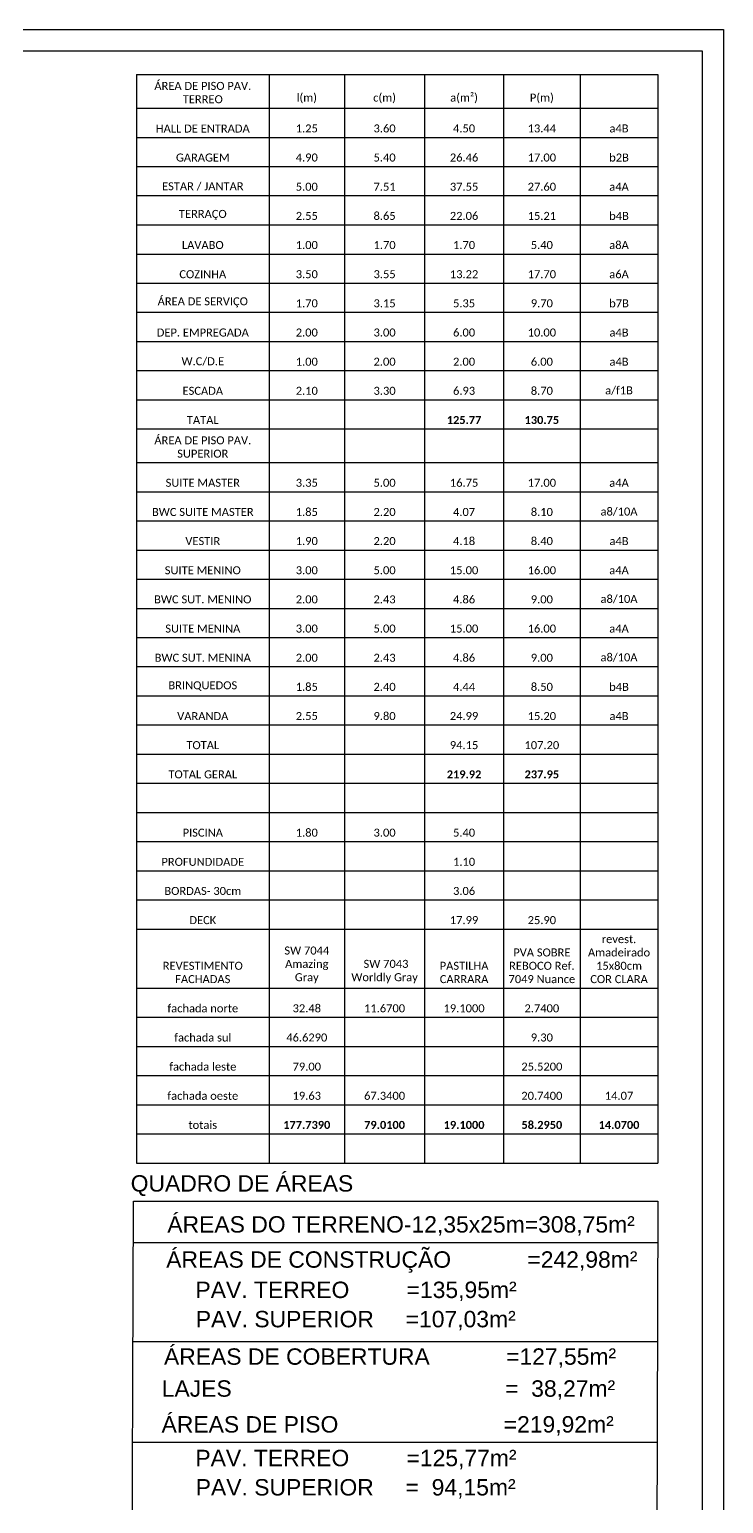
# Model space of a CAD drawing. Header units: millimetres. Extents: x 2182 to 2335, y 1488 to 1614.
# Drawn here: x 2271.59 to 2279.66, y 1501.6 to 1518.71 of the extents above; entities that cross this region are included whole.
import ezdxf

# ---------------------------------------------------------------- set-up
doc = ezdxf.new("R2010")
doc.units = ezdxf.units.MM
doc.layers.add('default', color=7, linetype='Continuous')
doc.styles.add('Arial1', font='arial.ttf')
doc.styles.get("Standard").update_dxf_attribs({"font": 'arial.ttf'})

# ---------------------------------------------------------------- blocks, each defined once
blk = doc.blocks.new('*T549')
at = {"linetype": 'ByBlock', "lineweight": -2, "transparency": 16777216}
for p, q in [((0, 0), (6.061, 0)), ((0, 0), (0, -12.302)), ((1.541, 0), (1.541, -12.302)), ((2.419, 0), (2.419, -12.302)), ((3.349, 0), (3.349, -12.302)), ((4.267, 0), (4.267, -12.302)), ((5.157, 0), (5.157, -12.302)), ((6.061, 0), (6.061, -12.302)), ((0, -0.391), (6.061, -0.391)), ((0, -0.729), (6.061, -0.729)), ((0, -1.068), (6.061, -1.068)), ((0, -1.406), (6.061, -1.406)), ((0, -1.745), (6.061, -1.745)), ((0, -2.084), (6.061, -2.084)), ((0, -2.422), (6.061, -2.422)), ((0, -2.761), (6.061, -2.761)), ((0, -3.099), (6.061, -3.099)), ((0, -3.438), (6.061, -3.438)), ((0, -3.777), (6.061, -3.777)), ((0, -4.115), (6.061, -4.115)), ((0, -4.506), (6.061, -4.506)), ((0, -4.845), (6.061, -4.845)), ((0, -5.183), (6.061, -5.183)), ((0, -5.522), (6.061, -5.522)), ((0, -5.86), (6.061, -5.86)), ((0, -6.199), (6.061, -6.199)), ((0, -6.538), (6.061, -6.538)), ((0, -6.876), (6.061, -6.876)), ((0, -7.215), (6.061, -7.215)), ((0, -7.553), (6.061, -7.553)), ((0, -7.892), (6.061, -7.892)), ((0, -8.23), (6.061, -8.23)), ((0, -8.569), (6.061, -8.569)), ((0, -8.908), (6.061, -8.908)), ((0, -9.246), (6.061, -9.246)), ((0, -9.585), (6.061, -9.585)), ((0, -9.923), (6.061, -9.923)), ((0, -10.609), (6.061, -10.609)), ((0, -10.947), (6.061, -10.947)), ((0, -11.286), (6.061, -11.286)), ((0, -11.625), (6.061, -11.625)), ((0, -11.963), (6.061, -11.963)), ((0, -12.302), (6.061, -12.302))]:
    blk.add_line(p, q, dxfattribs=at)
at = {"color": 0, "linetype": 'ByBlock', "lineweight": -2, "transparency": 16777216}
for p, q in [((0, -12.302), (0, -12.64)), ((1.541, -12.302), (1.541, -12.64)), ((2.419, -12.302), (2.419, -12.64)), ((3.349, -12.302), (3.349, -12.64)), ((4.267, -12.302), (4.267, -12.64)), ((5.157, -12.302), (5.157, -12.64)), ((6.061, -12.302), (6.061, -12.64)), ((0, -12.64), (6.061, -12.64))]:
    blk.add_line(p, q, dxfattribs=at)
at = {"color": 0, "linetype": 'Continuous', "transparency": 16777216, "char_height": 0.0929}
for s, insert, width, attachment_point in [('{\\fCalibri|b0|i0|c0;\\c3506772;ÁREA DE PISO PAV. TERREO', (0.771, -0.334), 1.42827, 8), ('{\\fCalibri|b0|i0|c0;\\c3506772;l(m)', (1.98, -0.334), 0.76466, 8), ('{\\fCalibri|b0|i0|c0;\\c3506772;c(m)', (2.884, -0.334), 0.81775, 8), ('{\\fCalibri|b0|i0|c0;\\c3506772;a(m²)', (3.808, -0.334), 0.80448, 8), ('{\\fCalibri|b0|i0|c0;\\c3506772;P(m)', (4.712, -0.334), 0.77794, 8), ('{\\fCalibri|b0|i0|c0;\\c3506772;', (5.214, -0.334), 0.79121, 7), ('{\\fCalibri|b0|i0|c0;\\c3506772;HALL DE ENTRADA', (0.771, -0.673), 1.42827, 8), ('{\\fCalibri|b0|i0|c0;\\c3506772;1.25', (1.98, -0.673), 0.76466, 8), ('{\\fCalibri|b0|i0|c0;\\c3506772;3.60', (2.884, -0.673), 0.81775, 8), ('{\\fCalibri|b0|i0|c0|p34;\\c3506772;4.50}', (3.808, -0.673), 0.80448, 8), ('{\\fCalibri|b0|i0|c0;\\c3506772;13.44', (4.712, -0.673), 0.77794, 8), ('{\\fCalibri|b0|i0|c0;\\c3506772;a4B', (5.609, -0.673), 0.79121, 8), ('{\\fCalibri|b0|i0|c0;\\c3506772;GARAGEM', (0.771, -1.011), 1.42827, 8), ('{\\fCalibri|b0|i0|c0;\\c3506772;4.90', (1.98, -1.011), 0.76466, 8), ('{\\fCalibri|b0|i0|c0;\\c3506772;5.40', (2.884, -1.011), 0.81775, 8), ('{\\fCalibri|b0|i0|c0|p34;\\c3506772;26.46}', (3.808, -1.011), 0.80448, 8), ('{\\fCalibri|b0|i0|c0;\\c3506772;17.00', (4.712, -1.011), 0.77794, 8), ('{\\fCalibri|b0|i0|c0;\\c3506772;b2B', (5.609, -1.011), 0.79121, 8), ('{\\fCalibri|b0|i0|c0;\\c3506772;ESTAR / JANTAR', (0.771, -1.35), 1.42827, 8), ('{\\fCalibri|b0|i0|c0;\\c3506772;5.00', (1.98, -1.35), 0.76466, 8), ('{\\fCalibri|b0|i0|c0;\\c3506772;7.51', (2.884, -1.35), 0.81775, 8), ('{\\fCalibri|b0|i0|c0|p34;\\c3506772;37.55}', (3.808, -1.35), 0.80448, 8), ('{\\fCalibri|b0|i0|c0;\\c3506772;27.60', (4.712, -1.35), 0.77794, 8), ('{\\fCalibri|b0|i0|c0;\\c3506772;a4A', (5.609, -1.35), 0.79121, 8), ('{\\fCalibri|b0|i0|c0;\\c3506772;TERRAÇO', (0.771, -1.689), 1.42827, 8), ('{\\fCalibri|b0|i0|c0;\\c3506772;2.55', (1.98, -1.689), 0.76466, 8), ('{\\fCalibri|b0|i0|c0;\\c3506772;8.65', (2.884, -1.689), 0.81775, 8), ('{\\fCalibri|b0|i0|c0|p34;\\c3506772;22.06}', (3.808, -1.689), 0.80448, 8), ('{\\fCalibri|b0|i0|c0;\\c3506772;15.21', (4.712, -1.689), 0.77794, 8), ('{\\fCalibri|b0|i0|c0;\\c3506772;b4B', (5.609, -1.689), 0.79121, 8), ('{\\fCalibri|b0|i0|c0;\\c3506772;LAVABO', (0.771, -2.027), 1.42827, 8), ('{\\fCalibri|b0|i0|c0;\\c3506772;1.00', (1.98, -2.027), 0.76466, 8), ('{\\fCalibri|b0|i0|c0;\\c3506772;1.70', (2.884, -2.027), 0.81775, 8), ('{\\fCalibri|b0|i0|c0|p34;\\c3506772;1.70}', (3.808, -2.027), 0.80448, 8), ('{\\fCalibri|b0|i0|c0;\\c3506772;5.40', (4.712, -2.027), 0.77794, 8), ('{\\fCalibri|b0|i0|c0;\\c3506772;a8A', (5.609, -2.027), 0.79121, 8), ('{\\fCalibri|b0|i0|c0;\\c3506772;COZINHA', (0.771, -2.366), 1.42827, 8), ('{\\fCalibri|b0|i0|c0;\\c3506772;3.50', (1.98, -2.366), 0.76466, 8), ('{\\fCalibri|b0|i0|c0;\\c3506772;3.55', (2.884, -2.366), 0.81775, 8), ('{\\fCalibri|b0|i0|c0;\\c3506772;13.22', (3.808, -2.366), 0.80448, 8), ('{\\fCalibri|b0|i0|c0;\\c3506772;17.70', (4.712, -2.366), 0.77794, 8), ('{\\fCalibri|b0|i0|c0;\\c3506772;a6A', (5.609, -2.366), 0.79121, 8), ('{\\fCalibri|b0|i0|c0;\\c3506772;ÁREA DE SERVIÇO', (0.771, -2.704), 1.42827, 8), ('{\\fCalibri|b0|i0|c0;\\c3506772;1.70', (1.98, -2.704), 0.76466, 8), ('{\\fCalibri|b0|i0|c0;\\c3506772;3.15', (2.884, -2.704), 0.81775, 8), ('{\\fCalibri|b0|i0|c0|p34;\\c3506772;5.35}', (3.808, -2.704), 0.80448, 8), ('{\\fCalibri|b0|i0|c0;\\c3506772;9.70', (4.712, -2.704), 0.77794, 8), ('{\\fCalibri|b0|i0|c0;\\c3506772;b7B', (5.609, -2.704), 0.79121, 8), ('{\\fCalibri|b0|i0|c0;\\c3506772;DEP. EMPREGADA', (0.771, -3.043), 1.42827, 8), ('{\\fCalibri|b0|i0|c0;\\c3506772;2.00', (1.98, -3.043), 0.76466, 8), ('{\\fCalibri|b0|i0|c0;\\c3506772;3.00', (2.884, -3.043), 0.81775, 8), ('{\\fCalibri|b0|i0|c0|p34;\\c3506772;6.00}', (3.808, -3.043), 0.80448, 8), ('{\\fCalibri|b0|i0|c0;\\c3506772;10.00', (4.712, -3.043), 0.77794, 8), ('{\\fCalibri|b0|i0|c0;\\c3506772;a4B', (5.609, -3.043), 0.79121, 8), ('{\\fCalibri|b0|i0|c0;\\c3506772;W.C/D.E', (0.771, -3.382), 1.42827, 8), ('{\\fCalibri|b0|i0|c0;\\c3506772;1.00', (1.98, -3.382), 0.76466, 8), ('{\\fCalibri|b0|i0|c0;\\c3506772;2.00', (2.884, -3.382), 0.81775, 8), ('{\\fCalibri|b0|i0|c0|p34;\\c3506772;2.00}', (3.808, -3.382), 0.80448, 8), ('{\\fCalibri|b0|i0|c0;\\c3506772;6.00', (4.712, -3.382), 0.77794, 8), ('{\\fCalibri|b0|i0|c0;\\c3506772;a4B', (5.609, -3.382), 0.79121, 8), ('{\\fCalibri|b0|i0|c0;\\c3506772;ESCADA', (0.771, -3.72), 1.42827, 8), ('{\\fCalibri|b0|i0|c0;\\c3506772;2.10', (1.98, -3.72), 0.76466, 8), ('{\\fCalibri|b0|i0|c0;\\c3506772;3.30', (2.884, -3.72), 0.81775, 8), ('{\\fCalibri|b0|i0|c0|p34;\\c3506772;6.93}', (3.808, -3.72), 0.80448, 8), ('{\\fCalibri|b0|i0|c0;\\c3506772;8.70', (4.712, -3.72), 0.77794, 8), ('{\\fCalibri|b0|i0|c0;\\c3506772;a/f1B', (5.609, -3.72), 0.79121, 8), ('{\\fCalibri|b0|i0|c0;\\c3506772;TATAL', (0.771, -4.059), 1.42827, 8), ('{\\fCalibri|b0|i0|c0;\\c3506772;', (1.98, -4.059), 0.76466, 8), ('{\\fCalibri|b0|i0|c0;\\c3506772;', (2.884, -4.059), 0.81775, 8), ('{\\fCalibri|b1|i0|c0|p34;\\c3506772;125.77}', (3.808, -4.059), 0.80448, 8), ('{\\fCalibri|b1|i0|c0|p34;\\c3506772;130.75}', (4.712, -4.059), 0.77794, 8), ('{\\fCalibri|b0|i0|c0;\\c3506772;', (5.609, -4.059), 0.79121, 8), ('{\\fCalibri|b0|i0|c0;\\c3506772;ÁREA DE PISO PAV. SUPERIOR', (0.771, -4.45), 1.42827, 8), ('{\\fCalibri|b0|i0|c0;\\c3506772;', (1.98, -4.45), 0.76466, 8), ('{\\fCalibri|b0|i0|c0;\\c3506772;', (2.884, -4.45), 0.81775, 8), ('{\\fCalibri|b0|i0|c0;\\c3506772;', (3.808, -4.45), 0.80448, 8), ('{\\fCalibri|b0|i0|c0;\\c3506772;', (4.712, -4.45), 0.77794, 8), ('{\\fCalibri|b0|i0|c0;\\c3506772;', (5.609, -4.45), 0.79121, 8), ('{\\fCalibri|b0|i0|c0;\\c3506772;SUITE MASTER', (0.771, -4.788), 1.42827, 8), ('{\\fCalibri|b0|i0|c0;\\c3506772;3.35', (1.98, -4.788), 0.76466, 8), ('{\\fCalibri|b0|i0|c0;\\c3506772;5.00', (2.884, -4.788), 0.81775, 8), ('{\\fCalibri|b0|i0|c0|p34;\\c3506772;16.75}', (3.808, -4.788), 0.80448, 8), ('{\\fCalibri|b0|i0|c0;\\c3506772;17.00', (4.712, -4.788), 0.77794, 8), ('{\\fCalibri|b0|i0|c0;\\c3506772;a4A', (5.609, -4.788), 0.79121, 8), ('{\\fCalibri|b0|i0|c0;\\c3506772;BWC SUITE MASTER', (0.771, -5.127), 1.42827, 8), ('{\\fCalibri|b0|i0|c0;\\c3506772;1.85', (1.98, -5.127), 0.76466, 8), ('{\\fCalibri|b0|i0|c0;\\c3506772;2.20', (2.884, -5.127), 0.81775, 8), ('{\\fCalibri|b0|i0|c0|p34;\\c3506772;4.07}', (3.808, -5.127), 0.80448, 8), ('{\\fCalibri|b0|i0|c0;\\c3506772;8.10', (4.712, -5.127), 0.77794, 8), ('{\\fCalibri|b0|i0|c0;\\c3506772;a8/10A', (5.609, -5.127), 0.79121, 8), ('{\\fCalibri|b0|i0|c0;\\c3506772;VESTIR', (0.771, -5.465), 1.42827, 8), ('{\\fCalibri|b0|i0|c0;\\c3506772;1.90', (1.98, -5.465), 0.76466, 8), ('{\\fCalibri|b0|i0|c0;\\c3506772;2.20', (2.884, -5.465), 0.81775, 8), ('{\\fCalibri|b0|i0|c0|p34;\\c3506772;4.18}', (3.808, -5.465), 0.80448, 8), ('{\\fCalibri|b0|i0|c0;\\c3506772;8.40', (4.712, -5.465), 0.77794, 8), ('{\\fCalibri|b0|i0|c0;\\c3506772;a4B', (5.609, -5.465), 0.79121, 8), ('{\\fCalibri|b0|i0|c0;\\c3506772;SUITE MENINO', (0.771, -5.804), 1.42827, 8), ('{\\fCalibri|b0|i0|c0;\\c3506772;3.00', (1.98, -5.804), 0.76466, 8), ('{\\fCalibri|b0|i0|c0;\\c3506772;5.00', (2.884, -5.804), 0.81775, 8), ('{\\fCalibri|b0|i0|c0|p34;\\c3506772;15.00}', (3.808, -5.804), 0.80448, 8), ('{\\fCalibri|b0|i0|c0;\\c3506772;16.00', (4.712, -5.804), 0.77794, 8), ('{\\fCalibri|b0|i0|c0;\\c3506772;a4A', (5.609, -5.804), 0.79121, 8), ('{\\fCalibri|b0|i0|c0;\\c3506772;BWC SUT. MENINO', (0.771, -6.142), 1.42827, 8), ('{\\fCalibri|b0|i0|c0;\\c3506772;2.00', (1.98, -6.142), 0.76466, 8), ('{\\fCalibri|b0|i0|c0;\\c3506772;2.43', (2.884, -6.142), 0.81775, 8), ('{\\fCalibri|b0|i0|c0|p34;\\c3506772;4.86}', (3.808, -6.142), 0.80448, 8), ('{\\fCalibri|b0|i0|c0;\\c3506772;9.00', (4.712, -6.142), 0.77794, 8), ('{\\fCalibri|b0|i0|c0;\\c3506772;a8/10A', (5.609, -6.142), 0.79121, 8), ('{\\fCalibri|b0|i0|c0;\\c3506772;SUITE MENINA', (0.771, -6.481), 1.42827, 8), ('{\\fCalibri|b0|i0|c0;\\c3506772;3.00', (1.98, -6.481), 0.76466, 8), ('{\\fCalibri|b0|i0|c0;\\c3506772;5.00', (2.884, -6.481), 0.81775, 8), ('{\\fCalibri|b0|i0|c0|p34;\\c3506772;15.00}', (3.808, -6.481), 0.80448, 8), ('{\\fCalibri|b0|i0|c0;\\c3506772;16.00', (4.712, -6.481), 0.77794, 8), ('{\\fCalibri|b0|i0|c0;\\c3506772;a4A', (5.609, -6.481), 0.79121, 8), ('{\\fCalibri|b0|i0|c0;\\c3506772;BWC SUT. MENINA', (0.771, -6.82), 1.42827, 8), ('{\\fCalibri|b0|i0|c0;\\c3506772;2.00', (1.98, -6.82), 0.76466, 8), ('{\\fCalibri|b0|i0|c0;\\c3506772;2.43', (2.884, -6.82), 0.81775, 8), ('{\\fCalibri|b0|i0|c0|p34;\\c3506772;4.86}', (3.808, -6.82), 0.80448, 8), ('{\\fCalibri|b0|i0|c0;\\c3506772;9.00', (4.712, -6.82), 0.77794, 8), ('{\\fCalibri|b0|i0|c0;\\c3506772;a8/10A', (5.609, -6.82), 0.79121, 8), ('{\\fCalibri|b0|i0|c0;\\c3506772;BRINQUEDOS', (0.771, -7.158), 1.42827, 8), ('{\\fCalibri|b0|i0|c0;\\c3506772;1.85', (1.98, -7.158), 0.76466, 8), ('{\\fCalibri|b0|i0|c0;\\c3506772;2.40', (2.884, -7.158), 0.81775, 8), ('{\\fCalibri|b0|i0|c0|p34;\\c3506772;4.44}', (3.808, -7.158), 0.80448, 8), ('{\\fCalibri|b0|i0|c0;\\c3506772;8.50', (4.712, -7.158), 0.77794, 8), ('{\\fCalibri|b0|i0|c0;\\c3506772;b4B', (5.609, -7.158), 0.79121, 8), ('{\\fCalibri|b0|i0|c0;\\c3506772;VARANDA', (0.771, -7.497), 1.42827, 8), ('{\\fCalibri|b0|i0|c0;\\c3506772;2.55', (1.98, -7.497), 0.76466, 8), ('{\\fCalibri|b0|i0|c0;\\c3506772;9.80', (2.884, -7.497), 0.81775, 8), ('{\\fCalibri|b0|i0|c0|p34;\\c3506772;24.99}', (3.808, -7.497), 0.80448, 8), ('{\\fCalibri|b0|i0|c0;\\c3506772;15.20', (4.712, -7.497), 0.77794, 8), ('{\\fCalibri|b0|i0|c0;\\c3506772;a4B', (5.609, -7.497), 0.79121, 8), ('{\\fCalibri|b0|i0|c0;\\c3506772;TOTAL', (0.771, -7.835), 1.42827, 8), ('{\\fCalibri|b0|i0|c0;\\c3506772;', (1.98, -7.835), 0.76466, 8), ('{\\fCalibri|b0|i0|c0;\\c3506772;', (2.884, -7.835), 0.81775, 8), ('{\\fCalibri|b0|i0|c0|p34;\\c3506772;94.15}', (3.808, -7.835), 0.80448, 8), ('{\\fCalibri|b0|i0|c0|p34;\\c3506772;107.20}', (4.712, -7.835), 0.77794, 8), ('{\\fCalibri|b0|i0|c0;\\c3506772;', (5.214, -7.835), 0.79121, 7), ('{\\fCalibri|b0|i0|c0;\\c3506772;TOTAL GERAL', (0.771, -8.174), 1.42827, 8), ('{\\fCalibri|b0|i0|c0;\\c3506772;', (1.98, -8.174), 0.76466, 8), ('{\\fCalibri|b0|i0|c0;\\c3506772;', (2.884, -8.174), 0.81775, 8), ('{\\fCalibri|b1|i0|c0|p34;\\c3506772;219.92}', (3.808, -8.174), 0.80448, 8), ('{\\fCalibri|b1|i0|c0|p34;\\c3506772;237.95}', (4.712, -8.174), 0.77794, 8), ('{\\fCalibri|b0|i0|c0;\\c3506772;', (5.214, -8.174), 0.79121, 7), ('{\\fCalibri|b0|i0|c0;\\c3506772;', (0.771, -8.513), 1.42827, 8), ('{\\fCalibri|b0|i0|c0;\\c3506772;', (1.98, -8.513), 0.76466, 8), ('{\\fCalibri|b0|i0|c0;\\c3506772;', (2.884, -8.513), 0.81775, 8), ('{\\fCalibri|b0|i0|c0;\\c3506772;', (3.808, -8.513), 0.80448, 8), ('{\\fCalibri|b0|i0|c0;\\c3506772;', (4.712, -8.513), 0.77794, 8), ('{\\fCalibri|b0|i0|c0;\\c3506772;', (5.214, -8.513), 0.79121, 7), ('{\\fCalibri|b0|i0|c0;\\c3506772;PISCINA', (0.771, -8.851), 1.42827, 8), ('{\\fCalibri|b0|i0|c0;\\c3506772;1.80', (1.98, -8.851), 0.76466, 8), ('{\\fCalibri|b0|i0|c0;\\c3506772;3.00', (2.884, -8.851), 0.81775, 8), ('{\\fCalibri|b0|i0|c0|p34;\\c3506772;5.40}', (3.808, -8.851), 0.80448, 8), ('{\\fCalibri|b0|i0|c0;\\c3506772;', (4.712, -8.851), 0.77794, 8), ('{\\fCalibri|b0|i0|c0;\\c3506772;', (5.214, -8.851), 0.79121, 7), ('{\\fCalibri|b0|i0|c0;\\c3506772;PROFUNDIDADE', (0.771, -9.19), 1.42827, 8), ('{\\fCalibri|b0|i0|c0;\\c3506772;', (1.98, -9.19), 0.76466, 8), ('{\\fCalibri|b0|i0|c0;\\c3506772;', (2.884, -9.19), 0.81775, 8), ('{\\fCalibri|b0|i0|c0;\\c3506772;1.10', (3.808, -9.19), 0.80448, 8), ('{\\fCalibri|b0|i0|c0;\\c3506772;', (4.712, -9.19), 0.77794, 8), ('{\\fCalibri|b0|i0|c0;\\c3506772;', (5.214, -9.19), 0.79121, 7), ('{\\fCalibri|b0|i0|c0;\\c3506772;BORDAS- 30cm', (0.771, -9.528), 1.42827, 8), ('{\\fCalibri|b0|i0|c0;\\c3506772;', (1.98, -9.528), 0.76466, 8), ('{\\fCalibri|b0|i0|c0;\\c3506772;', (2.884, -9.528), 0.81775, 8), ('{\\fCalibri|b0|i0|c0;\\c3506772;3.06', (3.808, -9.528), 0.80448, 8), ('{\\fCalibri|b0|i0|c0;\\c3506772;', (4.712, -9.528), 0.77794, 8), ('{\\fCalibri|b0|i0|c0;\\c3506772;', (5.214, -9.528), 0.79121, 7), ('{\\fCalibri|b0|i0|c0;\\c3506772;DECK ', (0.771, -9.867), 1.42827, 8), ('{\\fCalibri|b0|i0|c0;\\c3506772;', (1.98, -9.867), 0.76466, 8), ('{\\fCalibri|b0|i0|c0;\\c3506772;', (2.884, -9.867), 0.81775, 8), ('{\\fCalibri|b0|i0|c0;\\c3506772;17.99', (3.808, -9.867), 0.80448, 8), ('{\\fCalibri|b0|i0|c0;\\c3506772;25.90', (4.712, -9.867), 0.77794, 8), ('{\\fCalibri|b0|i0|c0;\\c3506772;', (5.214, -9.867), 0.79121, 7), ('{\\fCalibri|b0|i0|c0|p34;\\C87;\\c3506772;revest. Amadeirado 15x80cm COR CLARA}', (5.609, -10.552), 0.79121, 8), ('{\\fCalibri|b0|i0|c0;\\c3506772;SW 7044 Amazing Gray', (1.98, -10.552), 0.76466, 8), ('{\\fCalibri|b0|i0|c0|p34;\\C87;\\c3506772;PVA SOBRE REBOCO Ref. 7049 Nuance}', (4.712, -10.552), 0.77794, 8), ('{\\fCalibri|b0|i0|c0;\\c3506772;REVESTIMENTO FACHADAS', (0.771, -10.552), 1.42827, 8), ('{\\fCalibri|b0|i0|c0;\\c3506772; SW 7043 Worldly Gray', (2.884, -10.552), 0.81775, 8), ('{\\fCalibri|b0|i0|c0;\\c3506772;PASTILHA CARRARA', (3.808, -10.552), 0.80448, 8), ('{\\fCalibri|b0|i0|c0;\\c3506772;fachada norte', (0.771, -10.891), 1.42827, 8), ('{\\fCalibri|b0|i0|c0;\\c3506772;32.48', (1.98, -10.891), 0.76466, 8), ('{\\fCalibri|b0|i0|c0;\\c3506772;11.6700', (2.884, -10.891), 0.81775, 8), ('{\\fCalibri|b0|i0|c0;\\c3506772;19.1000', (3.808, -10.891), 0.80448, 8), ('{\\fCalibri|b0|i0|c0|p34;\\C87;\\c3506772;2.7400', (4.712, -10.891), 0.77794, 8), ('{\\fCalibri|b0|i0|c0;\\c3506772;', (5.214, -10.891), 0.79121, 7), ('{\\fCalibri|b0|i0|c0;\\c3506772;fachada sul', (0.771, -11.23), 1.42827, 8), ('{\\fCalibri|b0|i0|c0|p34;\\c3506772;46.6290}', (1.98, -11.23), 0.76466, 8), ('{\\fCalibri|b0|i0|c0;\\c0;', (2.475, -11.23), 0.81775, 7), ('{\\fCalibri|b0|i0|c0;\\c3506772;', (3.808, -11.23), 0.80448, 8), ('{\\fCalibri|b0|i0|c0|p34;\\c3506772;9.30}', (4.712, -11.23), 0.77794, 8), ('{\\fCalibri|b0|i0|c0;\\c3506772;', (5.214, -11.23), 0.79121, 7), ('{\\fCalibri|b0|i0|c0;\\c3506772;fachada leste', (0.771, -11.568), 1.42827, 8), ('{\\fCalibri|b0|i0|c0;\\c3506772;79.00', (1.98, -11.568), 0.76466, 8), ('{\\fCalibri|b0|i0|c0;\\c3506772;', (2.884, -11.568), 0.81775, 8), ('{\\fCalibri|b0|i0|c0;\\c3506772;', (3.808, -11.568), 0.80448, 8), ('{\\fCalibri|b0|i0|c0;\\c3506772;25.5200', (4.712, -11.568), 0.77794, 8), ('{\\fCalibri|b0|i0|c0;\\c3506772;', (5.214, -11.568), 0.79121, 7), ('{\\fCalibri|b0|i0|c0;\\c3506772;fachada oeste', (0.771, -11.907), 1.42827, 8), ('{\\fCalibri|b0|i0|c0;\\c3506772;19.63', (1.98, -11.907), 0.76466, 8), ('{\\fCalibri|b0|i0|c0;\\c3506772;67.3400', (2.884, -11.907), 0.81775, 8), ('{\\fCalibri|b0|i0|c0;\\c3506772;', (3.808, -11.907), 0.80448, 8), ('{\\fCalibri|b0|i0|c0;\\c3506772;20.7400', (4.712, -11.907), 0.77794, 8), ('{\\fCalibri|b0|i0|c0;\\c3506772;14.07', (5.609, -11.907), 0.79121, 8), ('{\\fCalibri|b0|i0|c0;\\c3506772;totais', (0.771, -12.245), 1.42827, 8), ('{\\fCalibri|b1|i0|c0|p34;\\c3506772;177.7390}', (1.98, -12.245), 0.76466, 8), ('{\\fCalibri|b1|i0|c0|p34;\\c3506772;79.0100}', (2.884, -12.245), 0.81775, 8), ('{\\fCalibri|b1|i0|c0|p34;\\c3506772;19.1000}', (3.808, -12.245), 0.80448, 8), ('{\\fCalibri|b1|i0|c0|p34;\\c3506772;58.2950}', (4.712, -12.245), 0.77794, 8), ('{\\fCalibri|b1|i0|c0|p34;\\c3506772;14.0700}', (5.609, -12.245), 0.79121, 8), ('{\\fCalibri|b0|i0|c0;\\c0;', (0.056, -12.584), 1.42827, 7), ('{\\fCalibri|b0|i0|c0;\\c0;', (1.598, -12.584), 0.76466, 7), ('{\\fCalibri|b0|i0|c0;\\c0;', (2.475, -12.584), 0.81775, 7), ('{\\fCalibri|b0|i0|c0;\\c0;', (3.406, -12.584), 0.80448, 7), ('{\\fCalibri|b0|i0|c0;\\c0;', (4.323, -12.584), 0.77794, 7), ('{\\fCalibri|b0|i0|c0;\\c0;', (5.214, -12.584), 0.79121, 7)]:
    blk.add_mtext(s, dxfattribs=dict(at, insert=insert, width=width, attachment_point=attachment_point))

msp = doc.modelspace()

# ---------------------------------------------------------------- linework, layer by layer
at = {"color": 8, "linetype": 'Continuous'}
for p, q in [((2272.799, 1504.628), (2278.896, 1504.628)), ((2272.795, 1503.479), (2278.892, 1503.479)), ((2272.791, 1502.311), (2278.888, 1502.311))]:
    msp.add_line(p, q, dxfattribs=at)
at = {"color": 6, "linetype": 'Continuous'}
for points in [[(2238.26, 1518.715), (2279.66, 1518.715), (2279.66, 1489.515), (2238.26, 1489.515)], [(2238.51, 1518.465), (2279.41, 1518.465), (2279.41, 1489.765), (2238.51, 1489.765)]]:
    msp.add_lwpolyline(points, close=True, dxfattribs=at)
at = {"color": 4, "linetype": 'Continuous'}
msp.add_lwpolyline([(2272.8, 1505.109), (2278.897, 1505.109), (2278.88, 1499.834), (2272.783, 1499.834)], close=True, dxfattribs=at)

# ---------------------------------------------------------------- block references
msp.add_blockref('*T549', (2272.836, 1518.191))

# ---------------------------------------------------------------- texts
at = {"layer": 'default', "color": 3, "style": 'Arial1'}
for s, p in [('QUADRO DE ÁREAS', (2272.769, 1505.219)), ('ÁREAS DO TERRENO-12,35x25m=308,75m²  ', (2273.195, 1504.743)), ('ÁREAS DE CONSTRUÇÃO            =242,98m²  ', (2273.182, 1504.335)), ('PAV. TERREO         =135,95m²  ', (2273.522, 1503.983)), ('PAV. SUPERIOR     =107,03m²  ', (2273.526, 1503.643)), ('ÁREAS DE COBERTURA            =127,55m²  ', (2273.156, 1503.208)), ('LAJES                                           =  38,27m²  ', (2273.13, 1502.837)), ('ÁREAS DE PISO                          =219,92m²  ', (2273.128, 1502.421)), ('PAV. TERREO         =125,77m²  ', (2273.521, 1502.03)), ('PAV. SUPERIOR     =  94,15m²  ', (2273.525, 1501.69))]:
    msp.add_text(s, height=0.19044, dxfattribs=at).set_placement(p)

doc.saveas('drawing.dxf')
